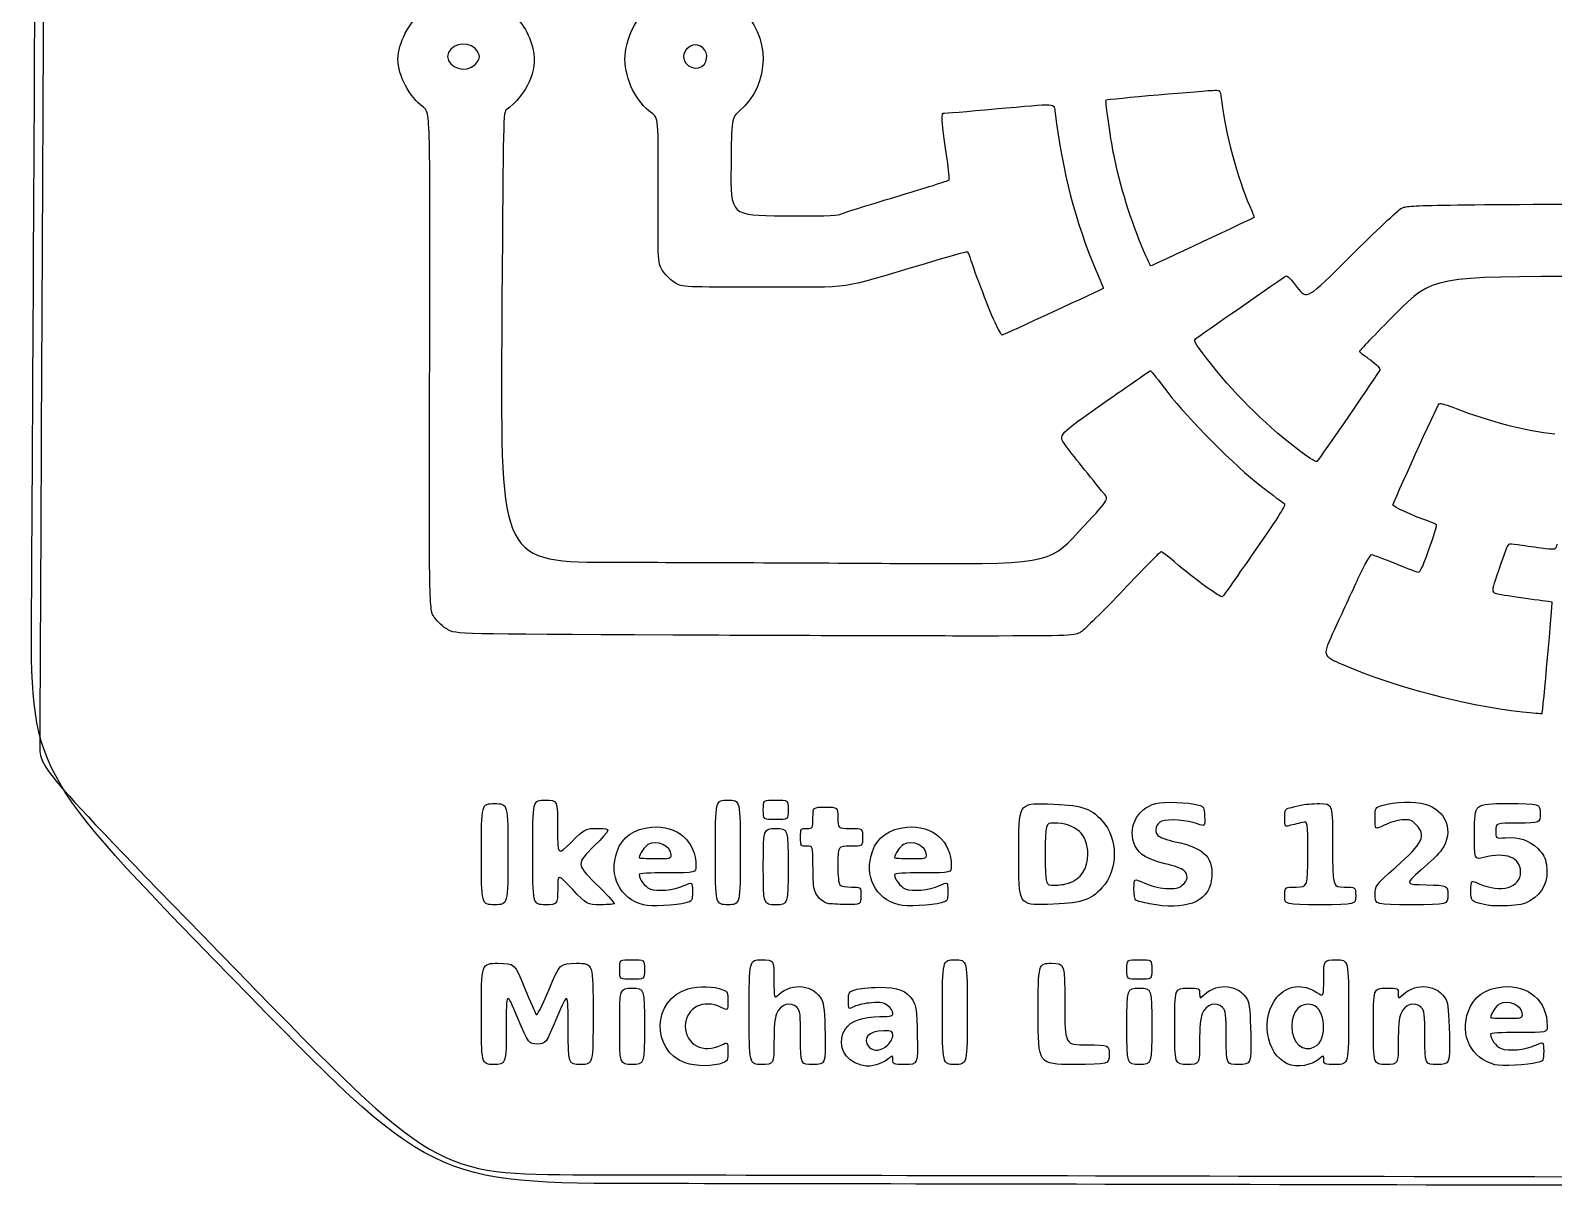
# Model space of a CAD drawing. Extents: x 9.7 to 52.6, y 5.3 to 46.
# Drawn here: x 9.92 to 37.19, y 5.27 to 25.96 of the extents above; entities that cross this region are included whole.
import ezdxf

# ---------------------------------------------------------------- set-up
doc = ezdxf.new("R2010")
doc.units = 0
doc.layers.add('Layer_1', color=7, linetype='CONTINUOUS')

msp = doc.modelspace()

# ---------------------------------------------------------------- linework, layer by layer
at = {"layer": 'Layer_1', "color": 7}
for points in [[(17.884701, 25.343858)], [(21.986946, 25.353105)], [(29.890982, 21.924233)], [(27.186217, 20.738782)], [(32.688454, 18.400815)], [(21.423385, 15.135953)], [(36.631636, 13.758653)], [(23.042633, 12.010313)], [(17.994383, 11.216565)], [(18.91513, 11.24826)], [(21.391634, 11.202112)], [(22.185383, 11.24829)], [(25.963634, 11.202112)], [(27.614633, 11.216543)], [(23.042633, 10.994288)], [(28.506833, 10.697063)], [(32.377136, 10.470383)], [(33.996383, 10.484213)], [(20.899508, 10.307475)], [(24.19601, 10.333763)], [(25.471508, 10.307475)], [(29.956496, 10.328542)], [(20.470883, 9.152813)], [(29.551383, 9.152813)], [(17.994383, 8.359065)], [(22.788627, 8.390812)], [(26.249384, 8.390812)], [(27.963884, 8.359087)], [(36.631634, 8.344492)], [(20.470883, 8.13681)], [(29.551383, 8.136832)], [(30.408627, 8.13681)], [(33.964627, 8.13681)], [(25.267576, 7.800855)], [(32.918644, 7.772505)], [(32.422294, 7.467315)], [(36.139508, 7.449855)], [(34.901259, 5.296942)]]:
    msp.add_lwpolyline(points, close=True, dxfattribs=at)
for points in [[(36.028383, 10.300522), (36.028383, 10.30029)], [(21.645635, 7.482323), (21.645633, 7.482593)], [(24.672493, 7.487678), (24.672491, 7.487842)]]:
    msp.add_lwpolyline(points, dxfattribs=at)
for points in [[(9.943224, 15.705607), (9.954631, 17.35779), (9.985674, 23.17965), (10.012201, 28.643085)], [(16.502133, 25.440548), (16.502133, 25.728083), (16.701995, 26.109803), (16.950362, 26.296628)], [(18.434066, 26.352953), (18.705089, 26.14575), (18.857776, 25.91199), (18.921955, 25.606012)], [(20.566132, 25.44054), (20.566132, 25.80174), (20.7683, 26.206755), (21.050665, 26.411235)], [(22.615655, 26.370022), (23.17932, 25.871002), (23.177318, 24.996607), (22.61138, 24.511057)], [(10.152502, 26.123168), (10.11759, 19.216748), (10.088932, 13.383555), (10.088827, 13.160528)], [(17.884701, 25.632488), (17.726025, 25.791165), (17.391134, 25.693238), (17.391134, 25.488173)], [(17.962634, 25.488173), (17.962634, 25.524698), (17.927564, 25.589625), (17.884701, 25.632488)], [(21.866509, 25.694603), (21.752766, 25.721978), (21.613883, 25.608457), (21.613883, 25.488173)], [(21.986946, 25.353105), (22.07924, 25.47393), (22.013909, 25.65918), (21.866509, 25.694603)], [(16.957637, 24.580088), (16.703072, 24.76932), (16.502133, 25.148903), (16.502133, 25.440548)], [(17.391134, 25.488173), (17.391134, 25.2831), (17.726025, 25.18518), (17.884701, 25.343858)], [(17.884701, 25.343858), (17.927564, 25.386683), (17.962634, 25.451662), (17.962634, 25.488173)], [(18.921955, 25.606012), (19.000577, 25.231178), (18.814518, 24.81996), (18.434265, 24.528143)], [(21.042191, 24.479025), (20.772845, 24.665392), (20.566132, 25.082902), (20.566132, 25.44054)], [(21.613883, 25.488173), (21.613883, 25.301798), (21.875423, 25.20711), (21.986946, 25.353105)], [(29.179257, 24.71388), (29.191872, 24.72648), (30.995798, 24.884925), (31.126859, 24.884925)], [(31.126859, 24.884925), (31.226529, 24.884925), (31.226783, 24.88449), (31.249229, 24.674888)], [(17.069606, 20.037982), (17.081456, 24.488047), (17.081456, 24.488047), (16.957637, 24.580088)], [(26.263372, 24.472575), (26.281859, 24.472792), (26.697041, 24.508275), (27.185991, 24.551378)], [(27.185991, 24.551378), (28.35632, 24.654547), (28.241802, 24.662122), (28.264674, 24.480052)], [(29.333519, 23.649735), (29.268854, 23.948213), (29.160566, 24.69519), (29.179257, 24.71388)], [(31.249229, 24.674888), (31.305171, 24.15249), (31.537919, 23.285633), (31.746153, 22.824098)], [(18.434265, 24.528143), (18.386468, 24.491467), (18.380138, 24.145508), (18.359888, 20.463735)], [(21.160162, 23.086245), (21.166837, 24.39279), (21.166837, 24.39279), (21.042191, 24.479025)], [(22.61138, 24.511057), (22.473536, 24.39279), (22.473536, 24.39279), (22.464387, 23.519662)], [(26.332687, 23.655052), (26.246963, 24.208965), (26.224654, 24.47208), (26.263372, 24.472575)], [(28.264674, 24.480052), (28.397181, 23.425425), (28.634675, 22.511715), (28.995678, 21.667657)], [(22.464387, 23.519662), (22.455237, 22.646542), (22.455237, 22.646542), (23.401002, 22.638127)], [(26.369294, 23.279737), (26.379524, 23.289937), (26.363069, 23.45886), (26.332687, 23.655052)], [(29.890982, 21.924233), (29.665163, 22.428083), (29.461865, 23.057348), (29.333519, 23.649735)], [(25.412979, 22.979805), (25.928723, 23.134537), (26.359066, 23.269507), (26.369294, 23.279737)], [(21.250078, 21.641895), (21.153508, 21.779707), (21.153508, 21.779707), (21.160162, 23.086245)], [(24.411013, 22.664077), (24.446353, 22.682977), (24.897234, 22.825065), (25.412979, 22.979805)], [(23.401002, 22.638127), (24.034705, 22.632127), (24.367965, 22.641127), (24.411013, 22.664077)], [(31.746153, 22.824098), (31.796636, 22.712205), (31.832749, 22.615455), (31.826399, 22.609103)], [(33.564828, 21.92637), (34.003002, 22.362713), (34.411514, 22.745572), (34.472633, 22.777177)], [(34.472633, 22.777177), (34.577714, 22.831478), (34.82811, 22.835827), (39.076383, 22.85661)], [(31.826399, 22.609103), (31.814662, 22.597403), (29.993282, 21.741675), (29.980035, 21.741675)], [(26.687923, 21.99567), (26.670973, 21.99567), (26.326045, 21.896903), (25.921427, 21.77619)], [(26.739673, 21.912307), (26.728168, 21.958133), (26.70488, 21.99567), (26.687923, 21.99567)], [(27.186235, 20.738843), (27.073771, 20.98563), (26.775604, 21.769148), (26.739673, 21.912307)], [(29.980035, 21.741675), (29.97606, 21.741675), (29.935988, 21.823823), (29.890982, 21.924233)], [(32.601377, 21.357982), (32.768147, 21.13302), (32.768147, 21.13302), (33.564828, 21.92637)], [(21.472328, 21.432892), (21.403201, 21.472042), (21.303192, 21.566092), (21.250078, 21.641895)], [(25.921427, 21.77619), (24.357741, 21.309667), (24.709683, 21.3606), (23.05377, 21.361192)], [(28.995678, 21.667657), (29.071564, 21.49023), (29.131197, 21.343073), (29.128196, 21.340643)], [(30.778754, 20.43783), (30.813112, 20.467155), (32.349229, 21.533318), (32.397932, 21.561622)], [(32.397932, 21.561622), (32.420065, 21.574523), (32.500739, 21.493747), (32.601377, 21.357982)], [(37.933099, 21.555293), (35.02769, 21.551542), (35.02769, 21.551542), (34.362688, 20.88567)], [(23.05377, 21.361192), (21.604627, 21.361717), (21.597436, 21.361942), (21.472328, 21.432892)], [(29.128196, 21.340643), (29.103949, 21.320992), (27.335514, 20.503365), (27.317251, 20.503365)], [(27.317251, 20.503365), (27.304194, 20.503365), (27.245221, 20.609302), (27.186217, 20.738782)], [(34.362688, 20.88567), (33.996937, 20.51961), (33.70417, 20.21472), (33.712097, 20.208143)], [(18.359888, 20.463735), (18.337748, 16.439422), (18.337748, 16.439422), (20.41238, 16.4394)], [(31.071833, 19.970063), (30.792872, 20.320222), (30.739946, 20.404695), (30.778754, 20.43783)], [(33.712097, 20.208143), (33.720024, 20.201392), (33.809335, 20.134492), (33.910569, 20.05914)], [(17.154418, 15.450105), (17.057759, 15.587918), (17.057759, 15.587918), (17.069606, 20.037982)], [(32.688455, 18.400748), (32.092924, 18.84693), (31.535554, 19.387988), (31.071833, 19.970063)], [(33.910569, 20.05914), (34.02719, 19.972312), (34.088365, 19.905772), (34.077533, 19.877543)], [(29.140652, 19.29231), (29.593107, 19.609193), (29.968027, 19.86846), (29.973807, 19.86846)], [(29.973807, 19.86846), (29.979582, 19.86846), (30.118805, 19.69344), (30.28318, 19.479525)], [(34.077533, 19.877543), (34.062406, 19.838167), (33.003843, 18.300338), (32.951725, 18.242063)], [(30.28318, 19.479525), (30.655822, 18.994568), (31.483766, 18.16299), (31.958437, 17.7969)], [(28.448318, 18.538245), (28.318007, 18.716153), (28.318007, 18.716153), (29.140652, 19.29231)], [(34.313883, 17.46429), (34.313883, 17.502165), (35.104307, 19.2327), (35.14145, 19.276117)], [(35.14145, 19.276117), (35.154043, 19.290818), (35.290891, 19.252717), (35.445553, 19.191315)], [(35.445553, 19.191315), (36.009076, 18.967725), (36.70349, 18.789533), (37.21075, 18.73836)], [(29.145091, 17.664998), (28.905695, 17.95206), (28.564136, 18.380123), (28.448318, 18.538245)], [(32.951725, 18.242063), (32.940385, 18.229388), (32.821914, 18.300863), (32.688454, 18.400815)], [(31.958437, 17.7969), (32.155984, 17.644545), (32.339099, 17.507865), (32.365359, 17.493165)], [(28.684715, 16.98168), (29.230921, 17.562083), (29.230921, 17.562083), (29.145091, 17.664998)], [(32.365359, 17.493165), (32.403587, 17.47179), (32.301272, 17.30553), (31.852147, 16.65927)], [(34.940908, 17.178195), (34.651804, 17.277127), (34.313883, 17.431312), (34.313883, 17.46429)], [(35.091243, 17.10702), (35.082753, 17.120745), (35.015104, 17.15277), (34.940908, 17.178195)], [(25.31276, 16.42035), (28.13851, 16.4013), (28.13851, 16.4013), (28.684715, 16.98168)], [(34.957718, 16.665435), (35.039645, 16.894575), (35.099731, 17.093287), (35.091243, 17.10702)], [(31.852147, 16.65927), (31.543619, 16.215315), (31.27941, 15.839573), (31.265015, 15.824273)], [(34.743884, 16.267605), (34.802218, 16.25073), (34.823767, 16.29078), (34.957718, 16.665435)], [(36.350192, 16.69572), (36.038581, 15.839603), (36.049198, 15.907268), (36.220697, 15.870488)], [(36.624842, 16.739595), (36.379925, 16.777395), (36.379925, 16.777395), (36.350192, 16.69572)], [(37.048391, 16.68192), (36.950144, 16.69287), (36.759547, 16.71882), (36.624842, 16.739595)], [(37.246828, 16.76109), (37.227021, 16.66206), (37.227021, 16.66206), (37.048391, 16.68192)], [(20.41238, 16.4394), (21.553427, 16.439392), (23.758598, 16.430775), (25.31276, 16.42035)], [(30.163577, 16.62996), (30.149132, 16.62996), (29.845546, 16.322228), (29.488938, 15.946118)], [(30.402425, 16.447343), (30.285503, 16.547783), (30.178021, 16.62996), (30.163577, 16.62996)], [(31.265015, 15.824273), (31.237407, 15.794948), (30.762795, 16.137773), (30.402425, 16.447343)], [(33.694031, 16.153687), (33.818821, 16.423882), (33.908351, 16.580318), (33.936251, 16.57692)], [(33.936251, 16.57692), (33.960596, 16.57392), (34.137671, 16.507395), (34.329758, 16.42896)], [(34.329758, 16.42896), (34.521846, 16.350548), (34.708202, 16.277933), (34.743884, 16.267605)], [(33.273036, 15.242595), (33.395704, 15.507953), (33.585152, 15.91794), (33.694031, 16.153687)], [(29.488938, 15.946118), (29.132331, 15.57), (28.789756, 15.230678), (28.72766, 15.192053)], [(36.220697, 15.870488), (36.307078, 15.851963), (36.552748, 15.814012), (36.76663, 15.78621)], [(13.51585, 9.014295), (9.922482, 12.701647), (9.922482, 12.701647), (9.943224, 15.705607)], [(36.76663, 15.78621), (36.980512, 15.758385), (37.156952, 15.73326), (37.158719, 15.730335)], [(37.158719, 15.730335), (37.167914, 15.715185), (36.989778, 13.739408), (36.978412, 13.730453)], [(17.392543, 15.23292), (17.314737, 15.27657), (17.207581, 15.37431), (17.154418, 15.450105)], [(21.423383, 15.135863), (17.534009, 15.153562), (17.534009, 15.153562), (17.392543, 15.23292)], [(26.96376, 15.120053), (26.05571, 15.119303), (23.562541, 15.126053), (21.423385, 15.135953)], [(28.72766, 15.192053), (28.615037, 15.122003), (28.610698, 15.121853), (26.96376, 15.120053)], [(33.42414, 14.602125), (33.050005, 14.760128), (33.050005, 14.760128), (33.273036, 15.242595)], [(36.631634, 13.75866), (35.563181, 13.882838), (34.408011, 14.186603), (33.42414, 14.602125)], [(36.978412, 13.730453), (36.971062, 13.724453), (36.814992, 13.737203), (36.631636, 13.758653)], [(10.088827, 13.160528), (10.088633, 12.75501), (10.088633, 12.75501), (13.631035, 9.120338)], [(17.994383, 11.216565), (17.994383, 12.12144), (17.994383, 12.12144), (18.232508, 12.12144)], [(18.232508, 12.12144), (18.470633, 12.12144), (18.470633, 12.12144), (18.470633, 11.216565)], [(18.915133, 11.24829), (18.915133, 12.184913), (18.915133, 12.184913), (19.137383, 12.184913)], [(19.137383, 12.184913), (19.359633, 12.184913), (19.359633, 12.184913), (19.359633, 11.6856)], [(22.185383, 11.24829), (22.185383, 12.184913), (22.185383, 12.184913), (22.407633, 12.184913)], [(22.407633, 12.184913), (22.629883, 12.184913), (22.629883, 12.184913), (22.629883, 11.24829)], [(23.042633, 12.010313), (23.042633, 12.184935), (23.042633, 12.184935), (23.264883, 12.184935)], [(23.264883, 11.83569), (23.042633, 11.83569), (23.042633, 11.83569), (23.042633, 12.010313)], [(23.264883, 12.184935), (23.487134, 12.184935), (23.487134, 12.184935), (23.487134, 12.010313)], [(23.487134, 12.010313), (23.487134, 11.83569), (23.487134, 11.83569), (23.264883, 11.83569)], [(23.931631, 11.867415), (23.931631, 12.057915), (23.931631, 12.057915), (24.153882, 12.057915)], [(24.153882, 12.057915), (24.376132, 12.057915), (24.376132, 12.057915), (24.376132, 11.867415)], [(27.614633, 11.216543), (27.614633, 12.12966), (27.614633, 12.12966), (28.130571, 12.114818)], [(28.130571, 12.114818), (28.732281, 12.097493), (28.892291, 12.048893), (29.104029, 11.819213)], [(29.702247, 11.360093), (29.548121, 11.666857), (29.722257, 12.03), (30.068767, 12.124417)], [(30.068767, 12.124417), (30.206552, 12.161918), (30.657054, 12.145117), (30.83726, 12.095692)], [(30.83726, 12.095692), (30.927126, 12.071018), (30.933047, 12.059393), (30.942007, 11.890012)], [(32.377136, 11.864633), (32.377136, 12.013583), (32.383285, 12.026303), (32.464448, 12.044483)], [(32.464448, 12.044483), (32.512471, 12.055208), (32.601766, 12.076883), (32.662886, 12.092558)], [(32.662886, 12.092558), (32.724003, 12.108233), (32.877595, 12.121133), (33.004198, 12.121208)], [(33.004198, 12.121208), (33.234386, 12.121388), (33.234386, 12.121388), (33.234386, 11.375258)], [(33.996383, 11.854883), (33.996383, 12.054908), (33.996383, 12.054908), (34.115446, 12.0888)], [(34.115446, 12.0888), (34.34971, 12.155475), (34.701308, 12.165008), (34.891219, 12.1098)], [(34.891219, 12.1098), (35.275597, 11.998058), (35.412166, 11.620793), (35.186248, 11.294798)], [(35.774383, 11.618123), (35.774383, 12.121478), (35.774383, 12.121478), (36.361758, 12.121478)], [(36.361758, 12.121478), (36.949133, 12.121478), (36.949133, 12.121478), (36.949133, 11.946848)], [(21.040085, 11.699865), (21.501821, 11.74134), (21.835292, 11.44902), (21.835956, 11.002252)], [(23.820507, 11.676915), (23.931631, 11.676915), (23.931631, 11.676915), (23.931631, 11.867415)], [(24.376132, 11.867415), (24.376132, 11.676915), (24.376132, 11.676915), (24.598381, 11.676915)], [(25.612085, 11.699865), (26.073821, 11.74134), (26.407292, 11.44902), (26.407956, 11.002252)], [(28.244896, 11.772165), (28.090883, 11.772165), (28.090883, 11.772165), (28.090883, 11.216543)], [(28.852883, 11.216543), (28.852883, 11.57079), (28.632535, 11.772165), (28.244896, 11.772165)], [(29.104029, 11.819213), (29.400255, 11.497845), (29.400255, 10.93524), (29.104029, 10.613873)], [(30.179335, 11.808255), (30.069545, 11.765355), (30.030893, 11.634097), (30.104197, 11.553097)], [(30.815007, 11.759205), (30.634006, 11.823855), (30.287655, 11.85057), (30.179335, 11.808255)], [(30.942007, 11.890012), (30.951502, 11.710455), (30.951502, 11.710455), (30.815007, 11.759205)], [(32.432696, 11.719845), (32.385071, 11.70657), (32.377136, 11.727345), (32.377136, 11.864633)], [(32.702571, 11.785695), (32.589182, 11.76042), (32.501731, 11.73912), (32.432696, 11.719845)], [(32.789883, 11.217143), (32.789883, 11.805128), (32.789883, 11.805128), (32.702571, 11.785695)], [(34.156678, 11.734185), (33.996383, 11.65485), (33.996383, 11.65485), (33.996383, 11.854883)], [(34.472721, 11.828475), (34.387061, 11.820225), (34.244841, 11.777775), (34.156678, 11.734185)], [(34.36457, 10.98384), (34.85618, 11.42052), (34.918836, 11.553075), (34.725176, 11.746733)], [(34.725176, 11.746733), (34.63767, 11.834243), (34.61365, 11.84202), (34.472721, 11.828475)], [(36.552258, 11.772225), (36.155383, 11.772225), (36.155383, 11.772225), (36.155383, 11.634675)], [(36.949133, 11.946848), (36.949133, 11.772225), (36.949133, 11.772225), (36.552258, 11.772225)], [(19.359633, 11.6856), (19.359633, 11.18628), (19.359633, 11.18628), (19.606398, 11.431598)], [(19.606398, 11.431598), (19.853163, 11.676915), (19.853163, 11.676915), (20.08999, 11.676915)], [(20.08999, 11.676915), (20.326817, 11.676915), (20.326817, 11.676915), (20.010481, 11.359388)], [(20.424332, 11.267228), (20.513741, 11.520645), (20.729085, 11.671943), (21.040085, 11.699865)], [(21.391634, 11.202135), (21.391634, 11.363685), (21.140471, 11.47767), (20.977124, 11.39025)], [(23.042633, 10.994288), (23.042633, 11.676915), (23.042633, 11.676915), (23.264883, 11.676915)], [(23.264883, 11.676915), (23.487133, 11.676915), (23.487133, 11.676915), (23.487133, 10.994288)], [(23.709382, 11.518163), (23.709382, 11.676915), (23.709382, 11.676915), (23.820507, 11.676915)], [(23.820507, 11.359418), (23.709382, 11.359418), (23.709382, 11.359418), (23.709382, 11.518163)], [(24.598381, 11.676915), (24.820632, 11.676915), (24.820632, 11.676915), (24.820632, 11.518163)], [(24.820632, 11.518163), (24.820632, 11.359418), (24.820632, 11.359418), (24.598381, 11.359418)], [(24.996332, 11.267228), (25.08574, 11.520645), (25.301085, 11.671943), (25.612085, 11.699865)], [(25.963634, 11.202135), (25.963634, 11.363685), (25.712471, 11.47767), (25.549124, 11.39025)], [(30.104197, 11.553097), (30.13509, 11.518972), (30.263485, 11.472337), (30.417523, 11.439315)], [(35.940053, 11.15775), (35.774383, 11.114775), (35.774383, 11.114775), (35.774383, 11.618123)], [(36.155383, 11.634675), (36.155383, 11.497125), (36.155383, 11.497125), (36.32232, 11.51097)], [(36.32232, 11.51097), (36.569394, 11.531445), (36.750971, 11.47077), (36.905875, 11.315835)], [(18.232508, 10.31169), (17.994383, 10.31169), (17.994383, 10.31169), (17.994383, 11.216565)], [(18.470633, 11.216565), (18.470633, 10.31169), (18.470633, 10.31169), (18.232508, 10.31169)], [(19.13738, 10.311638), (18.91513, 10.311638), (18.91513, 10.311638), (18.91513, 11.24826)], [(20.010481, 11.359388), (19.694146, 11.04186), (19.694146, 11.04186), (20.034886, 10.700055)], [(20.899508, 10.307505), (20.471714, 10.42119), (20.269751, 10.8291), (20.424332, 11.267228)], [(20.977124, 11.39025), (20.924249, 11.361975), (20.820134, 11.205698), (20.820134, 11.154638)], [(21.105884, 11.137163), (21.372584, 11.137163), (21.391634, 11.141662), (21.391634, 11.202112)], [(22.407633, 10.311668), (22.185383, 10.311668), (22.185383, 10.311668), (22.185383, 11.24829)], [(22.629883, 11.24829), (22.629883, 10.311668), (22.629883, 10.311668), (22.407633, 10.311668)], [(23.931631, 11.03001), (23.931631, 11.359418), (23.931631, 11.359418), (23.820507, 11.359418)], [(24.598381, 11.359418), (24.376132, 11.359418), (24.376132, 11.359418), (24.376132, 11.032388)], [(25.471508, 10.307505), (25.043714, 10.42119), (24.841751, 10.8291), (24.996332, 11.267228)], [(25.549124, 11.39025), (25.496249, 11.361975), (25.392133, 11.205698), (25.392133, 11.154638)], [(25.677884, 11.137163), (25.944584, 11.137163), (25.963634, 11.141662), (25.963634, 11.202112)], [(28.130571, 10.31826), (27.614633, 10.30341), (27.614633, 10.30341), (27.614633, 11.216543)], [(28.090883, 11.216543), (28.090883, 10.660913), (28.090883, 10.660913), (28.244896, 10.660913)], [(28.506833, 10.697063), (28.729633, 10.771688), (28.852883, 10.956705), (28.852883, 11.216543)], [(30.23748, 11.046503), (29.917303, 11.124742), (29.780107, 11.20512), (29.702247, 11.360093)], [(30.417523, 11.439315), (30.954291, 11.32425), (31.12144, 11.14227), (31.060937, 10.738815)], [(32.583509, 10.629165), (32.789883, 10.629165), (32.789883, 10.629165), (32.789883, 11.217143)], [(33.234386, 11.375258), (33.234386, 10.629135), (33.234386, 10.629135), (33.440761, 10.629135)], [(35.186248, 11.294798), (35.142876, 11.232173), (34.976065, 11.06754), (34.815564, 10.92888)], [(36.599883, 10.899098), (36.599883, 11.1582), (36.337812, 11.260928), (35.940053, 11.15775)], [(36.905875, 11.315835), (37.009833, 11.211878), (37.043167, 11.151135), (37.060806, 11.033513)], [(20.820134, 11.154638), (20.820134, 11.145038), (20.948721, 11.137163), (21.105884, 11.137163)], [(21.835956, 11.002252), (21.836133, 10.88319), (21.836133, 10.88319), (21.328133, 10.88319)], [(23.264883, 10.311668), (23.042633, 10.311668), (23.042633, 10.311668), (23.042633, 10.994288)], [(23.487133, 10.994288), (23.487133, 10.311668), (23.487133, 10.311668), (23.264883, 10.311668)], [(23.951386, 10.601835), (23.940519, 10.656135), (23.931631, 10.848833), (23.931631, 11.03001)], [(24.376132, 11.032388), (24.376132, 10.82037), (24.389534, 10.69197), (24.414232, 10.667265)], [(25.392133, 11.154638), (25.392133, 11.145038), (25.520721, 11.137163), (25.677884, 11.137163)], [(26.407956, 11.002252), (26.408133, 10.88319), (26.408133, 10.88319), (25.900133, 10.88319)], [(30.57261, 10.926105), (30.540555, 10.95513), (30.38975, 11.009288), (30.23748, 11.046503)], [(30.54357, 10.659878), (30.644783, 10.740083), (30.656765, 10.849943), (30.57261, 10.926105)], [(33.996383, 10.484213), (33.996383, 10.656788), (33.996383, 10.656788), (34.36457, 10.98384)], [(34.815564, 10.92888), (34.523743, 10.676768), (34.523743, 10.676768), (34.910938, 10.66785)], [(37.060806, 11.033513), (37.105161, 10.73772), (37.002171, 10.511527), (36.763023, 10.379505)], [(19.625323, 10.589445), (19.362731, 10.86726), (19.362731, 10.86726), (19.36118, 10.589445)], [(20.034886, 10.700055), (20.222296, 10.512068), (20.37563, 10.347773), (20.37563, 10.334963)], [(21.328133, 10.88319), (20.994611, 10.88319), (20.820134, 10.871715), (20.820134, 10.84989)], [(20.820134, 10.84989), (20.820134, 10.768237), (20.920775, 10.634685), (21.010241, 10.597628)], [(21.010241, 10.597628), (21.139588, 10.544078), (21.436237, 10.572052), (21.625421, 10.655753)], [(21.625421, 10.655753), (21.772634, 10.720852), (21.772634, 10.720852), (21.772634, 10.549523)], [(24.414232, 10.667265), (24.435187, 10.64634), (24.528055, 10.629165), (24.620607, 10.629165)], [(25.900133, 10.88319), (25.566611, 10.88319), (25.392134, 10.871715), (25.392134, 10.84989)], [(25.392134, 10.84989), (25.392134, 10.768237), (25.492775, 10.634685), (25.582241, 10.597628)], [(25.582241, 10.597628), (25.711588, 10.544078), (26.008237, 10.572052), (26.197421, 10.655753)], [(26.197421, 10.655753), (26.344634, 10.720852), (26.344634, 10.720852), (26.344634, 10.549523)], [(28.244896, 10.660913), (28.329602, 10.660913), (28.447474, 10.677188), (28.506833, 10.697063)], [(29.678383, 10.597568), (29.678383, 10.784438), (29.678383, 10.784438), (29.857957, 10.70223)], [(29.857957, 10.70223), (29.970727, 10.65063), (30.115417, 10.614563), (30.246894, 10.605353)], [(31.060937, 10.738815), (31.003435, 10.355332), (30.591282, 10.202235), (29.956496, 10.328542)], [(30.246894, 10.605353), (30.427328, 10.592753), (30.468323, 10.600103), (30.54357, 10.659878)], [(34.910938, 10.66785), (35.298133, 10.658925), (35.298133, 10.658925), (35.298133, 10.485293)], [(35.710883, 10.56516), (35.710883, 10.752653), (35.710883, 10.752653), (35.856142, 10.6884)], [(35.856142, 10.6884), (36.248725, 10.514738), (36.599883, 10.614225), (36.599883, 10.899098)], [(19.36118, 10.589445), (19.359605, 10.311638), (19.359605, 10.311638), (19.13738, 10.311638)], [(20.131773, 10.311638), (19.887915, 10.311638), (19.887915, 10.311638), (19.625323, 10.589445)], [(21.772634, 10.549523), (21.772634, 10.3788), (21.772199, 10.378043), (21.653571, 10.343775)], [(24.196012, 10.333755), (24.096602, 10.353105), (23.974331, 10.487115), (23.951386, 10.601835)], [(24.788882, 10.470413), (24.788882, 10.311668), (24.788882, 10.311668), (24.526944, 10.315988)], [(24.620607, 10.629165), (24.788882, 10.629165), (24.788882, 10.629165), (24.788882, 10.470413)], [(26.344634, 10.549523), (26.344634, 10.3788), (26.344199, 10.378043), (26.225571, 10.343775)], [(29.104029, 10.613873), (28.892291, 10.384163), (28.732281, 10.33557), (28.130571, 10.31826)], [(29.71043, 10.39089), (29.692805, 10.401765), (29.678383, 10.494795), (29.678383, 10.597568)], [(29.956493, 10.32849), (29.838785, 10.35189), (29.728056, 10.380015), (29.71043, 10.39089)], [(32.377133, 10.470413), (32.377133, 10.629165), (32.377133, 10.629165), (32.583509, 10.629165)], [(33.012136, 10.311638), (32.377136, 10.311638), (32.377136, 10.311638), (32.377136, 10.470383)], [(33.647135, 10.470383), (33.647135, 10.311638), (33.647135, 10.311638), (33.012136, 10.311638)], [(33.440761, 10.629135), (33.647135, 10.629135), (33.647135, 10.629135), (33.647135, 10.470383)], [(34.647258, 10.311645), (33.996383, 10.311645), (33.996383, 10.311645), (33.996383, 10.484213)], [(35.298133, 10.485293), (35.298133, 10.311645), (35.298133, 10.311645), (34.647258, 10.311645)], [(36.028383, 10.30029), (35.707367, 10.36359), (35.710883, 10.360665), (35.710883, 10.56516)], [(36.763023, 10.379505), (36.657893, 10.321455), (36.568024, 10.302165), (36.367377, 10.294523)], [(20.37563, 10.334963), (20.37563, 10.322138), (20.265894, 10.311638), (20.131773, 10.311638)], [(21.653571, 10.343775), (21.496531, 10.2984), (21.019994, 10.27545), (20.899508, 10.307475)], [(24.526944, 10.315988), (24.382879, 10.318238), (24.233959, 10.326338), (24.19601, 10.333763)], [(26.225571, 10.343775), (26.068531, 10.2984), (25.591994, 10.27545), (25.471508, 10.307475)], [(36.367377, 10.294523), (36.224587, 10.289273), (36.07204, 10.291523), (36.028383, 10.300522)], [(20.470883, 9.152813), (20.470883, 9.327435), (20.470883, 9.327435), (20.693133, 9.327435)], [(20.693133, 9.327435), (20.915384, 9.327435), (20.915384, 9.327435), (20.915384, 9.152813)], [(22.788633, 8.390812), (22.788633, 9.327435), (22.788633, 9.327435), (23.010884, 9.327435)], [(23.010884, 9.327435), (23.233133, 9.327435), (23.233133, 9.327435), (23.233133, 8.9769)], [(26.249384, 8.390812), (26.249384, 9.327435), (26.249384, 9.327435), (26.471633, 9.327435)], [(26.471633, 9.327435), (26.693883, 9.327435), (26.693883, 9.327435), (26.693883, 8.390812)], [(29.551383, 9.152813), (29.551383, 9.327435), (29.551383, 9.327435), (29.773634, 9.327435)], [(29.773634, 9.327435), (29.995883, 9.327435), (29.995883, 9.327435), (29.995883, 9.152813)], [(33.075633, 8.99349), (33.075633, 9.327315), (33.075633, 9.327315), (33.297883, 9.327315)], [(33.297883, 9.327315), (33.520133, 9.327315), (33.520133, 9.327315), (33.520133, 8.390693)], [(21.004613, 5.322293), (17.109217, 5.326792), (17.109217, 5.326792), (13.51585, 9.014295)], [(13.631035, 9.120338), (17.173437, 5.485665), (17.173437, 5.485665), (19.877848, 5.481008)], [(17.994383, 8.359065), (17.994383, 9.26394), (17.994383, 9.26394), (18.291792, 9.26394)], [(18.291792, 9.26394), (18.589201, 9.26394), (18.589201, 9.26394), (18.769086, 8.827373)], [(19.201134, 8.785785), (19.401662, 9.26394), (19.401662, 9.26394), (19.698147, 9.26394)], [(19.698147, 9.26394), (19.994633, 9.26394), (19.994633, 9.26394), (19.994633, 8.359065)], [(20.693133, 8.97819), (20.470883, 8.97819), (20.470883, 8.97819), (20.470883, 9.152813)], [(20.915384, 9.152813), (20.915384, 8.97819), (20.915384, 8.97819), (20.693133, 8.97819)], [(27.963884, 8.359087), (27.963884, 9.263962), (27.963884, 9.263962), (28.202009, 9.263962)], [(28.202009, 9.263962), (28.440134, 9.263962), (28.440134, 9.263962), (28.440134, 8.53371)], [(29.773634, 8.97819), (29.551383, 8.97819), (29.551383, 8.97819), (29.551383, 9.152813)], [(29.995883, 9.152813), (29.995883, 8.97819), (29.995883, 8.97819), (29.773634, 8.97819)], [(18.641506, 8.295562), (18.44081, 8.771812), (18.44081, 8.771812), (18.439847, 8.112997)], [(18.769086, 8.827373), (18.868022, 8.587268), (18.960589, 8.3721), (18.974789, 8.349225)], [(18.974789, 8.349225), (18.991701, 8.322), (19.069794, 8.472607), (19.201134, 8.785785)], [(19.54917, 8.112997), (19.548195, 8.771812), (19.548195, 8.771812), (19.347511, 8.295562)], [(20.470883, 8.13681), (20.470883, 8.819437), (20.470883, 8.819437), (20.693133, 8.819437)], [(20.693133, 8.819437), (20.915384, 8.819437), (20.915384, 8.819437), (20.915384, 8.13681)], [(21.645633, 7.482593), (21.024253, 7.703092), (21.055696, 8.619615), (21.690978, 8.804273)], [(21.690978, 8.804273), (21.888725, 8.861722), (22.153693, 8.856398), (22.320323, 8.791523)], [(22.320323, 8.791523), (22.400644, 8.760248), (22.407635, 8.743748), (22.407635, 8.585543)], [(23.233133, 8.9769), (23.233133, 8.626365), (23.233133, 8.626365), (23.320205, 8.707102)], [(23.320205, 8.707102), (23.55923, 8.928742), (23.951642, 8.87937), (24.090383, 8.61021)], [(24.566633, 8.593688), (24.566633, 8.746755), (24.569708, 8.751847), (24.685696, 8.79189)], [(24.685696, 8.79189), (24.751178, 8.814465), (24.940489, 8.83344), (25.106383, 8.83404)], [(25.106383, 8.83404), (25.462474, 8.83554), (25.605594, 8.78079), (25.71707, 8.601518)], [(29.551383, 8.136832), (29.551383, 8.81946), (29.551383, 8.81946), (29.773634, 8.81946)], [(29.773634, 8.81946), (29.995883, 8.81946), (29.995883, 8.81946), (29.995883, 8.136832)], [(30.408633, 8.136832), (30.408633, 8.81946), (30.408633, 8.81946), (30.630884, 8.81946)], [(30.630884, 8.81946), (30.853133, 8.81946), (30.853133, 8.81946), (30.853133, 8.722927)], [(30.940205, 8.707102), (31.17923, 8.928742), (31.571642, 8.87937), (31.710383, 8.61021)], [(32.23807, 8.656417), (32.424401, 8.874105), (32.701251, 8.90742), (32.950903, 8.74221)], [(32.950903, 8.74221), (33.075633, 8.659665), (33.075633, 8.659665), (33.075633, 8.99349)], [(33.964634, 8.136832), (33.964634, 8.81946), (33.964634, 8.81946), (34.186883, 8.81946)], [(34.186883, 8.81946), (34.409133, 8.81946), (34.409133, 8.81946), (34.409133, 8.722927)], [(34.496206, 8.707102), (34.73523, 8.928742), (35.127642, 8.87937), (35.266383, 8.61021)], [(35.664332, 8.409607), (35.75374, 8.663025), (35.969085, 8.814323), (36.280085, 8.842245)], [(36.280085, 8.842245), (36.741821, 8.88372), (37.075292, 8.5914), (37.075956, 8.144632)], [(22.289797, 8.473635), (21.972589, 8.635358), (21.645635, 8.46441), (21.645635, 8.136833)], [(22.407635, 8.585543), (22.407635, 8.413553), (22.407635, 8.413553), (22.289797, 8.473635)], [(23.64588, 8.470185), (23.527667, 8.5884), (23.352059, 8.53461), (23.278067, 8.357527)], [(23.709383, 7.93044), (23.709383, 8.364352), (23.703758, 8.41233), (23.64588, 8.470185)], [(24.090383, 8.61021), (24.125716, 8.54166), (24.140596, 8.380523), (24.148036, 7.986)], [(24.669568, 8.489812), (24.566633, 8.436562), (24.566633, 8.436562), (24.566633, 8.593688)], [(24.97913, 8.557538), (24.865484, 8.549588), (24.726181, 8.519137), (24.669568, 8.489812)], [(25.273071, 8.502862), (25.198067, 8.562263), (25.156629, 8.569987), (24.97913, 8.557538)], [(25.360383, 8.372475), (25.360383, 8.40615), (25.32109, 8.464808), (25.273071, 8.502862)], [(25.71707, 8.601518), (25.78268, 8.496015), (25.789948, 8.44044), (25.799677, 7.969898)], [(28.440134, 8.53371), (28.440134, 7.803457), (28.440134, 7.803457), (28.837008, 7.803457)], [(30.853133, 8.722927), (30.853133, 8.626387), (30.853133, 8.626387), (30.940205, 8.707102)], [(31.26588, 8.470185), (31.147667, 8.5884), (30.972059, 8.53461), (30.898067, 8.357527)], [(31.329383, 7.93044), (31.329383, 8.364352), (31.323758, 8.41233), (31.26588, 8.470185)], [(31.710383, 8.61021), (31.745716, 8.54166), (31.760596, 8.380523), (31.768036, 7.986)], [(32.422292, 7.467352), (32.040985, 7.633387), (31.936984, 8.30466), (32.23807, 8.656417)], [(32.870245, 8.520285), (32.660428, 8.572935), (32.504463, 8.412188), (32.504254, 8.14305)], [(32.918642, 7.772505), (33.149553, 7.89609), (33.113098, 8.459333), (32.870245, 8.520285)], [(34.409133, 8.722927), (34.409133, 8.626387), (34.409133, 8.626387), (34.496206, 8.707102)], [(34.82188, 8.470185), (34.703666, 8.5884), (34.528058, 8.53461), (34.454066, 8.357527)], [(34.885382, 7.93044), (34.885382, 8.364352), (34.879757, 8.41233), (34.82188, 8.470185)], [(35.266383, 8.61021), (35.301716, 8.54166), (35.316596, 8.380523), (35.324036, 7.986)], [(36.217124, 8.53263), (36.164249, 8.504355), (36.060134, 8.348077), (36.060134, 8.297017)], [(36.631634, 8.344515), (36.631634, 8.506065), (36.380471, 8.62005), (36.217124, 8.53263)], [(18.216633, 7.45419), (17.994383, 7.45419), (17.994383, 7.45419), (17.994383, 8.359065)], [(18.994508, 7.819312), (18.842202, 7.819312), (18.842202, 7.819312), (18.641506, 8.295562)], [(19.347511, 8.295562), (19.146815, 7.819312), (19.146815, 7.819312), (18.994508, 7.819312)], [(19.994633, 8.359065), (19.994633, 7.45419), (19.994633, 7.45419), (19.772384, 7.45419)], [(23.010878, 7.45419), (22.788627, 7.45419), (22.788627, 7.45419), (22.788627, 8.390812)], [(23.278067, 8.357527), (23.24743, 8.284177), (23.233127, 8.123362), (23.233127, 7.85208)], [(24.511805, 8.092313), (24.605292, 8.232053), (24.821282, 8.308065), (25.130196, 8.309925)], [(25.130196, 8.309925), (25.335847, 8.311425), (25.360383, 8.317875), (25.360383, 8.372475)], [(26.471633, 7.45419), (26.249384, 7.45419), (26.249384, 7.45419), (26.249384, 8.390812)], [(26.693883, 8.390812), (26.693883, 7.45419), (26.693883, 7.45419), (26.471633, 7.45419)], [(28.598883, 7.454212), (27.963884, 7.454212), (27.963884, 7.454212), (27.963884, 8.359087)], [(30.898067, 8.357527), (30.86743, 8.284177), (30.853127, 8.123362), (30.853127, 7.85208)], [(33.520133, 8.390693), (33.520133, 7.45407), (33.520133, 7.45407), (33.297883, 7.45407)], [(34.454066, 8.357527), (34.423429, 8.284177), (34.409126, 8.123362), (34.409126, 7.85208)], [(36.139508, 7.449885), (35.711714, 7.56357), (35.50975, 7.97148), (35.664332, 8.409607)], [(36.060134, 8.297017), (36.060134, 8.287417), (36.188721, 8.279542), (36.345883, 8.279542)], [(36.345883, 8.279542), (36.612584, 8.279542), (36.631634, 8.284042), (36.631634, 8.344492)], [(18.439847, 8.112997), (18.438872, 7.45419), (18.438872, 7.45419), (18.216633, 7.45419)], [(19.772384, 7.45419), (19.550133, 7.45419), (19.550133, 7.45419), (19.54917, 8.112997)], [(20.693133, 7.45419), (20.470883, 7.45419), (20.470883, 7.45419), (20.470883, 8.13681)], [(20.915384, 8.13681), (20.915384, 7.45419), (20.915384, 7.45419), (20.693133, 7.45419)], [(21.645635, 8.136833), (21.645635, 7.809263), (21.972589, 7.638315), (22.289797, 7.800038)], [(23.933723, 7.45419), (23.709383, 7.45419), (23.709383, 7.45419), (23.709383, 7.93044)], [(24.148036, 7.986), (24.158063, 7.45419), (24.158063, 7.45419), (23.933723, 7.45419)], [(24.672491, 7.487842), (24.445516, 7.600193), (24.370748, 7.881457), (24.511805, 8.092313)], [(25.192823, 8.057317), (24.925483, 8.057317), (24.801112, 7.915935), (24.936679, 7.76613)], [(25.360383, 7.9755), (25.360383, 8.053087), (25.35172, 8.057317), (25.192823, 8.057317)], [(25.267576, 7.800877), (25.322131, 7.855402), (25.360383, 7.927402), (25.360383, 7.9755)], [(25.799677, 7.969898), (25.81035, 7.453965), (25.81035, 7.453965), (25.585365, 7.453965)], [(29.773634, 7.454212), (29.551383, 7.454212), (29.551383, 7.454212), (29.551383, 8.136832)], [(29.995883, 8.136832), (29.995883, 7.454212), (29.995883, 7.454212), (29.773634, 7.454212)], [(30.630878, 7.45419), (30.408627, 7.45419), (30.408627, 7.45419), (30.408627, 8.13681)], [(31.553723, 7.45419), (31.329383, 7.45419), (31.329383, 7.45419), (31.329383, 7.93044)], [(31.768036, 7.986), (31.778063, 7.45419), (31.778063, 7.45419), (31.553723, 7.45419)], [(32.504254, 8.14305), (32.504, 7.833713), (32.702075, 7.6566), (32.918644, 7.772505)], [(34.186877, 7.45419), (33.964627, 7.45419), (33.964627, 7.45419), (33.964627, 8.13681)], [(35.109723, 7.45419), (34.885382, 7.45419), (34.885382, 7.45419), (34.885382, 7.93044)], [(35.324036, 7.986), (35.334063, 7.45419), (35.334063, 7.45419), (35.109723, 7.45419)], [(36.568133, 8.02557), (36.234611, 8.02557), (36.060134, 8.014095), (36.060134, 7.99227)], [(36.060134, 7.99227), (36.060134, 7.910617), (36.160775, 7.777065), (36.250241, 7.740007)], [(37.075956, 8.144632), (37.076133, 8.02557), (37.076133, 8.02557), (36.568133, 8.02557)], [(22.289797, 7.800038), (22.407635, 7.860113), (22.407635, 7.860113), (22.407635, 7.688123)], [(22.407635, 7.688123), (22.407635, 7.530053), (22.400585, 7.513343), (22.320323, 7.481573)], [(23.233127, 7.85208), (23.233127, 7.45419), (23.233127, 7.45419), (23.010878, 7.45419)], [(24.936679, 7.76613), (25.016599, 7.677817), (25.159528, 7.692855), (25.267576, 7.800855)], [(28.837008, 7.803457), (29.233883, 7.803457), (29.233883, 7.803457), (29.233883, 7.628835)], [(30.853127, 7.85208), (30.853127, 7.45419), (30.853127, 7.45419), (30.630878, 7.45419)], [(34.409126, 7.85208), (34.409126, 7.45419), (34.409126, 7.45419), (34.186877, 7.45419)], [(36.250241, 7.740007), (36.379588, 7.686457), (36.676237, 7.714432), (36.865421, 7.798132)], [(36.865421, 7.798132), (37.012634, 7.863232), (37.012634, 7.863232), (37.012634, 7.691902)], [(37.012634, 7.691902), (37.012634, 7.52118), (37.012199, 7.520422), (36.893571, 7.486155)], [(22.320323, 7.481573), (22.153051, 7.415348), (21.833807, 7.415873), (21.645635, 7.482323)], [(24.908967, 7.422203), (24.851652, 7.42221), (24.745239, 7.451678), (24.672493, 7.487678)], [(25.30366, 7.571183), (25.21913, 7.494683), (25.027028, 7.422173), (24.908967, 7.422203)], [(25.360383, 7.538258), (25.360383, 7.617188), (25.356783, 7.619288), (25.30366, 7.571183)], [(25.585365, 7.453965), (25.363049, 7.453965), (25.360383, 7.454715), (25.360383, 7.538258)], [(29.233883, 7.628835), (29.233883, 7.454212), (29.233883, 7.454212), (28.598883, 7.454212)], [(33.01891, 7.571288), (32.86719, 7.433985), (32.604127, 7.388138), (32.422294, 7.467315)], [(33.075633, 7.538363), (33.075633, 7.617292), (33.072033, 7.619393), (33.01891, 7.571288)], [(33.297883, 7.45407), (33.078524, 7.45407), (33.075633, 7.45482), (33.075633, 7.538363)], [(36.893571, 7.486155), (36.736531, 7.44078), (36.259994, 7.41783), (36.139508, 7.449855)], [(19.877848, 5.481008), (21.365273, 5.478758), (27.082821, 5.467058), (32.583508, 5.455658)], [(32.583508, 5.455658), (38.084196, 5.444258), (44.802892, 5.432108), (47.513946, 5.428583)], [(34.901258, 5.296943), (29.400571, 5.308342), (23.14708, 5.319742), (21.004613, 5.322293)], [(48.756134, 5.269867), (46.63664, 5.273617), (40.401947, 5.285618), (34.901259, 5.296942)]]:
    msp.add_open_spline(points, degree=3, dxfattribs=at)

doc.saveas('drawing.dxf')
